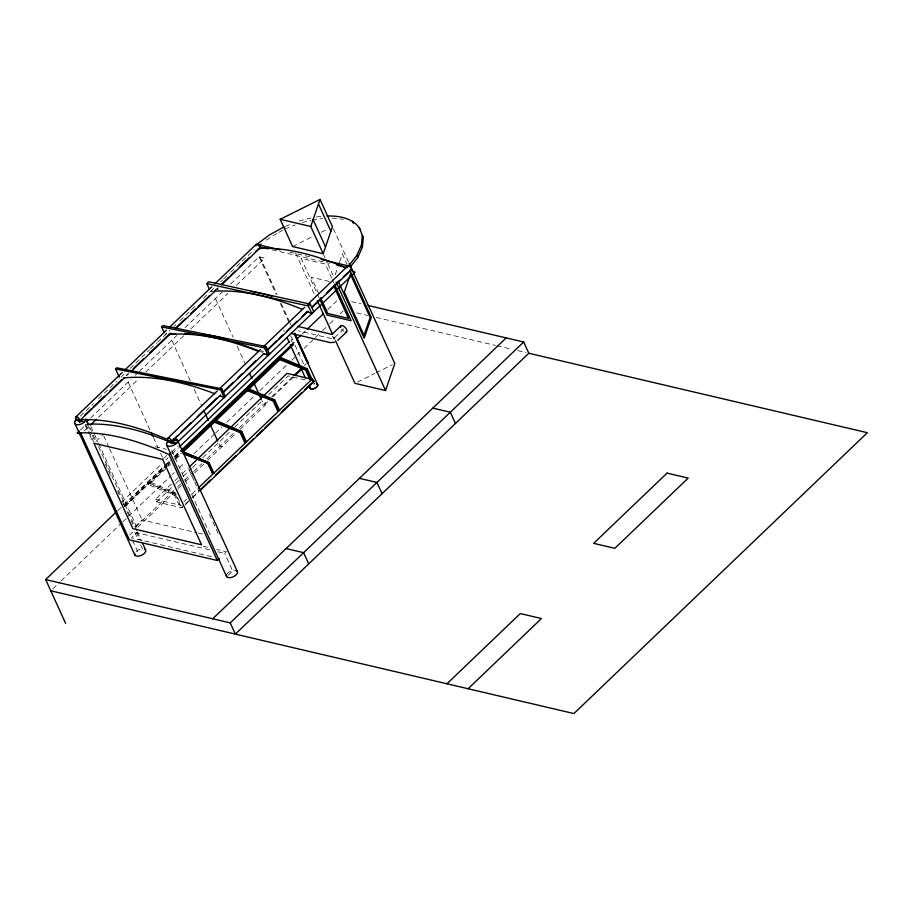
<?xml version="1.0" encoding="UTF-8"?>
<svg xmlns="http://www.w3.org/2000/svg" width="913" height="913" viewBox="0 0 913 913"><rect width="100%" height="100%" fill="white"/><g stroke="black" fill="none" stroke-linecap="round" stroke-linejoin="round"><path stroke-width="0.68" stroke-dasharray="4.57 3.42" d="M335.242 274.699L337.913 266.881M339.693 261.677L342.352 253.871L347.088 264.245M165.219 334.877L166.554 333.542M212.82 291.35A275.897 134.599 45.6 0 0 210.447 291.578L212.364 289.695A275.897 134.599 45.6 0 1 218.378 289.238M80.276 416.145L93.503 403.5M98.581 398.627L116.887 381.109M120.961 377.217L125.024 373.326M130.103 368.464L149.424 349.964M150.451 348.994L156.545 343.151M157.561 342.181L169.761 330.506M173.835 326.614L175.867 324.663M179.941 320.771L197.219 304.223M203.325 298.391L209.419 292.548M210.447 291.578L214.509 287.675M220.615 281.843L222.646 279.892M223.662 278.922L229.768 273.078M230.784 272.108L254.168 249.728M126.062 375.54L128.117 373.577M215.548 289.9L217.602 287.926M126.747 375.585L128.801 373.622M216.301 289.866L218.367 287.903M90.627 417.994L131.221 379.146M135.272 375.266L138.32 372.344M139.335 371.374L176.882 335.448M184.997 327.676L222.544 291.738M230.658 283.966L259.075 256.781L264.827 258.128L236.079 285.643M80.367 430.103L86.461 424.271M84.179 431.027L89.269 426.154M98.501 417.309L138.548 378.986M145.738 372.116L183.718 335.756M190.908 328.874L227.862 293.507M95.968 441.287L103.101 434.462M163.644 458.383L166.691 455.461M171.804 451.935L178.206 445.806M121.703 502.093L161.863 463.656M165.983 459.718L168.049 457.744M172.158 453.807L178.343 447.895M117.731 510.584L122.878 505.654M123.906 504.661L165.093 465.242M166.12 464.261L169.213 461.305M174.36 456.374L179.507 451.444M302.032 334.181L306.152 330.232M327.778 309.541L338.072 299.681M124.088 505.06L170.423 460.711M174.543 456.774L179.69 451.844M166.794 465.071L124.602 506.179A2.796 1.335 46.3 0 1 124.647 506.658M167.821 464.089L169.875 462.126M174.999 457.219L181.151 451.33M124.602 506.179L166.817 465.778M167.855 464.797L169.909 462.823M175.056 457.892L180.203 452.962M125.343 506.304L164.466 468.86M165.504 467.878L170.651 462.948M174.771 458.999L180.945 453.088M181.39 505.722A1.643 0.787 46.3 0 0 180.352 505.209L175.57 494.698L148.009 483.057L148.853 484.929L170.72 463.998M175.855 459.091L182.007 453.19M52.828 588.817L60.03 581.923M61.068 580.93L121.817 522.795M122.844 521.802L171.233 475.49M172.272 474.498L174.326 472.535M179.473 467.604L184.62 462.674M193.887 453.807L214.487 434.097M215.514 433.116L221.688 427.204M226.835 422.274L254.636 395.66M259.783 390.73L286.556 365.109M291.704 360.19L299.943 352.304M304.063 348.355L314.357 338.506M315.384 337.513L321.57 331.602M322.597 330.62L328.771 324.708M329.81 323.727L334.957 318.797M340.104 313.867L343.185 310.911M188.706 500.849L181.516 507.742L156.591 501.888L155.427 499.354L173.938 481.642M174.965 480.66L178.058 477.704M182.166 473.767L188.34 467.867M156.591 501.888L175.091 484.175M176.118 483.194L179.21 480.238M183.319 476.301L191.547 468.426M192.575 467.445L197.722 462.526M202.857 457.607L230.624 431.027M234.732 427.09L263.526 399.54M268.662 394.621L288.2 375.916L307.59 380.47M134.907 526.721L142.04 519.885L196.98 532.781M135.843 526.812L174.406 489.904M177.453 486.994L180.489 484.084M184.552 480.192L192.666 472.42M193.682 471.45L201.807 463.678M206.874 458.828L234.276 432.602M239.343 427.752L267.76 400.556M271.823 396.676L293.13 376.27M304.291 365.588L306.323 363.648M264.656 404.664L267.703 401.754M272.782 396.893L294.089 376.498M343.779 328.863L335.139 337.125A3.07 1.598 -24.5 0 1 331.088 338.506L298.3 330.803M129.646 535.029L134.713 530.179M137.76 527.258L174.292 492.301M178.355 488.409L181.402 485.499M185.453 481.619L193.567 473.847M194.583 472.877L203.725 464.135M207.776 460.255L236.193 433.059M240.256 429.167L265.615 404.893L263.697 404.436L261.94 400.567M174.063 494.07L178.994 504.889L180.34 503.588L176.004 494.07L174.657 495.371L148.853 484.929M183.764 501.945L186.834 499M191.97 494.093L197.094 489.185M192.826 496.912L198.988 491.011M185.35 504.695L188.432 501.739M192.552 497.802L198.714 491.902M217.819 551.794L224.689 553.404L226.47 551.714L216.849 549.455M228.273 575.247L232.712 571.002L224.689 553.404M266.219 240.153L277.7 232.986M278.91 232.324L282.539 230.316M292.616 246.556L313.775 235.999M321.25 232.279L327.47 229.174M357.451 382.113L374.878 373.417M376.122 372.801L392.305 364.721M285.301 226.378L291.772 223.845M284.97 228.98L295.31 224.918M311.173 217.967L299.532 220.798L300.48 222.886L310.831 220.364M312.132 220.056L322.643 218.549M316.389 216.917L321.684 216.472M332.001 218.047L343.311 219.291M289.718 252.091L311.618 257.238M272.028 249.808L329.821 263.366M329.205 281.421L311.265 277.21L318.945 294.066M351.528 301.61L361.194 303.881M356.709 312.862L367.813 315.464M376.145 317.416L495.497 345.434M496.889 345.753L512.159 349.337M517.705 350.638L526.036 352.601M221.985 446.651L220.067 446.206L217.716 441.036M155.301 446.719L166.292 449.299M155.427 499.354L180.352 505.209M198.361 533.112L202.481 534.071M203.12 546.225L208.609 547.515M209.579 549.866L136.779 532.77L131.461 537.871L213.87 557.215M176.004 494.07L150.211 483.628L149.355 481.767L175.604 492.849M332.435 336.292L334.124 338.963L333.861 336.84M333.405 228.775L348.743 262.442M323.795 255.035L324.971 257.614M327.915 264.062L333.211 275.68M331.727 278.191L325.268 264.017L301.13 258.356L316.994 293.153M332.321 279.481L334.078 283.35M317.576 294.443L319.345 298.3M295.561 253.015L314.962 295.595M333.781 336.897L334.957 339.476M260.034 256.998L277.096 294.454M281.215 303.493L289.455 321.581M290.049 322.871L291.224 325.45M259.075 256.781L276.137 294.226M280.257 303.276L289.09 322.643M290.791 335.813L293.427 341.588M295.002 345.057L304.406 365.691M215.434 298.54L233.1 337.285M237.22 346.324L245.46 364.401M171.804 340.298L190.634 381.623M194.172 389.372L201.819 406.171M188.797 469.054L194.092 480.683M194.686 481.973L198.806 491.011M209.397 514.259L212.341 520.718M212.934 522.008L219.405 536.216M171.792 450.588L210.72 536.011M128.174 382.056L149.949 429.852M153.475 437.601L158.189 447.929M160.54 453.099L162.902 458.258M103.694 435.763L109.012 447.427M109.606 448.717L142.04 519.885M91.003 426.736L98.045 442.2M98.638 443.478L136.79 527.212M89.748 427.364L92.681 433.812M93.263 435.102L96.207 441.538M98.558 446.697L136.733 530.476M137.315 531.765L141.435 540.781M87.614 425.116L91.734 434.132M92.316 435.421L95.249 441.869M105.235 463.781L110.53 475.376M117.572 490.84L119.329 494.709M122.274 501.157L124.031 505.015M126.975 511.463L128.733 515.331M131.084 520.49L132.842 524.347M136.368 532.085L139.894 539.823M85.502 424.054L93.731 442.12M134.862 532.325L138.297 539.868M140.591 544.89L142.873 549.911M85.126 425.116L89.246 434.154M89.839 435.444L92.772 441.903M132.602 540.382L138.902 554.202M284.263 331.579L283.783 330.152M182.212 506.772A1.643 0.787 46.3 0 1 181.516 507.742M136.128 551.498A5.969 3.093 -24.5 0 1 142.816 548.713M227.029 574.003A5.969 3.093 -24.5 0 1 234.561 570.248M123.152 503.965A2.796 1.335 46.3 0 1 123.666 504.49M292.263 342.284A2.796 1.335 46.3 0 1 291.772 339.408A2.796 1.335 46.3 0 1 295.025 341.462M260.296 351.494A276.103 137.772 45 0 1 262.659 352.475M313.889 383.882A4.337 2.248 -24.5 0 1 314.939 383.654M261.152 350.638A276.103 137.772 45 0 1 263.515 351.619M343.63 331.339A4.188 1.997 46.3 0 1 341.394 329.045M313.661 384.042A4.188 2.18 -24.5 0 1 314.677 383.78"/><path stroke-width="1.37" d="M321.205 259.486L348.595 265.911L356.812 255.412L361.48 245.072L362.29 235.531L363.248 237.62L362.427 247.161L357.77 257.5L350.364 266.95M323.213 253.746L310.785 226.481L320.029 199.433L280.188 219.303L292.616 246.556L323.213 253.746L332.446 226.686L320.029 199.433M338.358 265.58L339.248 262.978M335.55 340.766L354.963 383.357L385.548 390.536L394.793 363.488L349.223 263.503M166.919 439.267A275.817 131.449 46.3 0 0 83.334 419.649L76.213 420.048L75.231 420.984L76.213 420.048A5.969 3.093 -24.5 0 1 77.331 419.135M169.076 440.671A5.969 3.093 -24.5 0 0 167.341 445.795A5.969 3.093 -24.5 0 0 175.022 444.403L176.985 442.531A5.969 3.093 -24.5 0 0 173.287 438.913M119.295 377.183L115.552 368.955L116.67 367.802L221.859 388.824L225.328 396.425L224.21 397.577A276.445 140.99 44.4 0 0 219.394 395.58M115.552 368.955L220.741 389.965L221.859 388.824M164.18 332.594L161.59 326.911L162.925 325.576L265.98 346.563L269.449 354.164L268.114 355.499A276.103 137.772 45 0 0 263.366 353.445M161.59 326.911L264.644 347.899L265.98 346.563M265.147 348.983L266.482 347.648M267.452 354.05L268.787 352.715M209.408 289.295L206.806 283.601L208.735 281.729L310.306 304.132L313.775 311.732L311.858 313.616A275.897 134.599 45.6 0 0 307.167 311.504M206.806 283.601L308.389 306.003L310.306 304.132M75.893 416.864L122.228 372.527M124.282 370.552L166.486 330.164M169.578 327.208L211.782 286.808M214.875 283.852L256.051 244.444M78.598 420.973L79.773 419.843M84.92 414.924L91.095 409.013M93.149 407.05L104.459 396.219M109.606 391.3L121.954 379.488M133.264 368.658L143.546 358.809M149.721 352.897L170.297 333.211M175.433 328.292L185.716 318.443M190.863 313.524L196.01 308.605M198.064 306.631L209.374 295.801M221.722 283.989L228.923 277.096M230.978 275.133L235.098 271.195M239.206 267.258L249.489 257.409M255.663 251.509L258.744 248.553A2.682 1.278 46.3 0 0 259.646 246.898L267.897 248.838M79.385 420.916A2.682 1.278 46.3 0 0 77.742 417.298A2.682 1.278 46.3 0 0 75.802 418.462A2.682 1.278 46.3 0 0 79.385 420.916L124.682 377.56M131.894 370.667L171.005 333.222M176.152 328.292L215.274 290.859M221.448 284.947L259.543 248.484M86.564 421.886L88.595 419.934M81.12 433.949L77.285 433.047L79.351 431.073M90.296 425.173L96.447 419.284M167.946 438.114L217.271 390.901M219.325 388.938L260.445 349.588M263.526 346.632L304.634 307.293M307.715 304.337L347.807 265.98M170.64 442.223L171.085 442.269A2.682 1.278 46.3 0 0 170.491 439.13A2.682 1.278 46.3 0 0 167.615 438.868A2.682 1.278 46.3 0 0 170.64 442.223L171.53 441.378L174.063 442.463L171.678 441.39M172.557 440.397L177.693 435.467M180.785 432.522L191.068 422.673M197.242 416.773L203.416 410.861M205.471 408.887L216.78 398.068M222.955 392.156L233.237 382.307M237.357 378.37L242.493 373.451M245.586 370.495L255.868 360.658M267.189 349.827L276.445 340.96M278.499 338.997L282.608 335.06M286.728 331.122L297.01 321.273M302.157 316.355L307.293 311.436M311.413 307.498L321.696 297.649M326.843 292.731L340.218 279.926M343.299 276.981L348.446 272.051M171.085 442.269L220.763 394.952M222.818 392.978L263.937 353.639M267.018 350.683L308.126 311.333M312.235 307.407L351.288 270.02M175.022 444.403L176.985 442.531M172.055 442.543L176.152 443.501L355.123 272.2L350.501 270.088M77.285 433.047L83.905 432.83A270.613 128.973 46.3 0 1 112.55 435.672L120.185 437.304A270.613 128.973 46.3 0 1 169.031 454.583L170.879 452.814M179.37 446.902L289.547 341.451M65.622 623.385L45.65 579.561L116.693 511.565M296.885 339.1L301.005 335.162M307.179 329.251L323.659 313.479M180.728 450.851L293.986 342.443M181.447 451.045L278.922 357.759L306.494 369.4L311.276 379.899L309.918 379.58L305.581 370.062L279.777 359.619L278.922 357.759M182.269 450.999L293.472 344.555M183.308 451.946L247.971 390.056L254.43 392.67M248.998 389.075L280.474 358.957M189.368 466.874L287.047 373.383L311.972 379.237A1.643 0.787 46.3 0 1 313.832 380.801A1.643 0.787 46.3 0 1 313.125 381.771L304.908 389.646M332.503 333.884L341.063 325.701M294.146 375.3L301.244 368.51M295.104 375.528L302.203 368.726M183.296 453.715L208.107 463.359L212.444 472.877L213.802 473.196L209.02 462.686L182.76 451.604M240.199 432.636L244.536 442.154L245.905 442.474L241.112 431.975L213.551 420.322L214.395 422.194L240.199 432.636L240.792 432.066M306.277 369.4L305.581 370.062L306.197 369.48M182.463 451.878L209.02 462.686M241.112 431.975L241.705 431.404L246.487 441.903L244.536 442.154M274.094 400.396L278.887 410.907L277.518 410.588L273.181 401.069L247.377 390.627L246.533 388.755L274.094 400.396L274.687 399.837L279.481 410.336M306.494 369.4L307.19 368.726L313.125 381.771M337.776 340.378L346.506 332.024M207.81 463.633L212.444 472.877M277.518 410.588L278.111 410.017M198.121 488.204L311.972 379.237M200.015 490.03L210.298 480.181M215.445 475.262L236.011 455.576M240.119 451.638L253.494 438.845M256.576 435.9L262.75 429.989M264.804 428.026L275.087 418.177M281.25 412.277L301.815 392.59M199.742 490.909L313.889 381.668M80.664 432.945L129.384 539.857L217.294 560.491L219.371 558.505M212.729 618.774L506.179 337.913M45.65 579.561L230.236 622.883L523.697 342.021L528.81 353.251L867.35 432.705L573.9 713.567L50.763 590.791M528.81 353.251L235.349 634.113L230.236 622.883M446.948 683.78L520.307 613.559L541.466 618.523L468.107 688.744M258.847 245.677L260.958 244.102M284.011 226.892L269.483 234.915L256.85 244.376A2.682 1.278 46.3 0 0 255.96 246.031M334.512 342.272L330.38 342.637L290.768 333.336M172.694 441.082L177.384 439.883L237.289 571.344M173.242 440.477L177.384 439.883M326.991 216.027C338.951 215.616 353.867 218.059 360.167 229.471M258.744 248.553L262.305 248.359A275.817 131.449 46.3 0 1 345.89 267.977M87.58 424.237L93.08 424.054A270.613 128.973 46.3 0 1 121.714 426.896L129.361 428.517A270.613 128.973 46.3 0 1 168.585 441.55M280.188 219.303L310.785 226.481M280.131 249.842L256.85 244.376A2.682 1.278 46.3 0 1 259.646 246.898M336.692 264.987L347.705 267.566M368.099 305.501L523.697 342.021M297.627 326.352L331.784 334.363M307.339 362.678L308.297 362.906L294.762 333.199M432.819 408.122L450.326 412.242L455.45 423.461M359.448 478.344L376.966 482.452L382.079 493.682M76.213 420.048L84.395 421.966M167.958 441.572L170.685 442.212M212.147 473.151L213.505 473.47L208.723 462.971M286.089 548.565L303.607 552.673L308.72 563.892M257.01 393.708L260.878 395.283M266.037 397.372L269.906 398.935M222.726 424.762L229.186 427.364M231.765 428.414L239.503 431.552M183.593 453.43L208.107 463.359M279.618 357.086L307.19 368.726M274.687 399.837L247.126 388.185L247.971 390.056M214.144 419.763L241.705 431.404M171.975 441.424L176.152 443.501M352.429 221.151L353.377 223.24M361.48 245.072L362.427 247.161M356.812 255.412L357.77 257.5M350.033 270.716L371.306 317.393L364.196 338.221L338.198 281.181M318.466 204.01L330.883 231.263M313.113 219.656L325.542 246.921M336.144 282.128L385.548 390.536M334.672 284.639L351.117 320.725L326.98 315.065L319.927 299.59M333.736 285.952L348.504 318.375L327.801 313.513L320.714 297.958M317.313 300.765L332.606 334.318M308.389 306.003L311.858 313.616M297.17 339.716L317.553 384.453M294.385 334.261L306.745 361.388M286.979 337.525L289.136 342.272M290.266 344.737L305.41 377.959M308.902 385.628L310.066 388.185M264.644 347.899L268.114 355.499M249.58 373.44L251.931 378.61M254.282 383.78L261.346 399.278M220.741 389.965L224.21 397.577M203.588 410.04L208.301 420.368M210.652 425.538L217.716 441.036M166.725 445.202L226.641 576.662M169.031 454.583L217.294 560.491M151.124 432.431L152.893 436.3M86.221 419.638L88.572 424.785M142.611 543.361L145.544 549.809M74.98 423.666L134.884 555.127M359.208 227.383L363.248 237.62M85.879 419.124A5.969 3.093 -24.5 0 1 79.077 424.625A5.969 3.093 -24.5 0 1 75.368 421.019M144.939 549.215A5.969 3.093 -24.5 0 1 141.161 555.435A5.969 3.093 -24.5 0 1 134.782 553.449M235.748 570.374A5.969 3.093 -24.5 0 1 233.614 576.639A5.969 3.093 -24.5 0 1 226.527 574.973M347.522 267.041A2.682 1.278 46.3 0 1 349.108 266.094A2.682 1.278 46.3 0 1 351.573 268.958A2.682 1.278 46.3 0 1 349.987 269.906M214.03 291.258A275.897 134.599 45.6 0 1 302.5 309.496M169.35 334.032A276.103 137.772 45 0 1 175.581 333.656M184.62 333.633A276.103 137.772 45 0 1 192.632 334.09M198.11 334.637A276.103 137.772 45 0 1 200.894 334.98M209.979 336.395A276.103 137.772 45 0 1 219.93 338.449M236.581 342.968A276.103 137.772 45 0 1 240.507 344.212M241.819 344.646A276.103 137.772 45 0 1 248.427 346.929M249.751 347.419A276.103 137.772 45 0 1 257.945 350.546M266.219 353.982A276.103 137.772 45 0 1 268.593 355.02M316.731 383.734A4.337 2.248 -24.5 0 1 314.78 388.356A4.337 2.248 -24.5 0 1 309.918 386.872M172.888 441.675A1.392 0.73 -24.5 0 1 172.979 442.794A1.392 0.73 -24.5 0 1 171.051 443.353A1.392 0.73 -24.5 0 1 171.302 442.143M170.834 441.196A1.392 0.73 -24.5 0 1 169.761 440.842M123.54 377.936A276.445 140.99 44.4 0 1 214.612 393.686M251.155 291.464A275.897 134.599 45.6 0 1 268.251 295.173M269.506 295.504A275.897 134.599 45.6 0 1 272.017 296.2M201.75 334.112A276.103 137.772 45 0 1 204.546 334.512M207.171 334.911A276.103 137.772 45 0 1 223.308 338.198M224.575 338.506A276.103 137.772 45 0 1 227.12 339.168M168.871 334.512A276.103 137.772 45 0 1 258.641 351.494M340.617 327.368A4.188 1.997 46.3 0 1 342.82 325.77A4.188 1.997 46.3 0 1 346.78 329.821A4.188 1.997 46.3 0 1 345.274 332.115M316.469 383.768A4.188 2.18 -24.5 0 1 314.974 388.173A4.188 2.18 -24.5 0 1 309.986 387.009M350.444 274.185L344.327 292.08L364.047 335.356L370.164 317.462L350.444 274.185M667.038 473.128L593.667 543.338L614.826 548.314L688.197 478.092L667.038 473.128M162.617 459.365L93.936 443.239L132.864 528.661L201.556 544.787L162.617 459.365M79.659 421.886A1.392 0.73 -24.5 0 0 81.611 420.585A1.392 0.73 -24.5 0 0 79.636 420.539A1.392 0.73 -24.5 0 0 79.659 421.886"/></g></svg>
